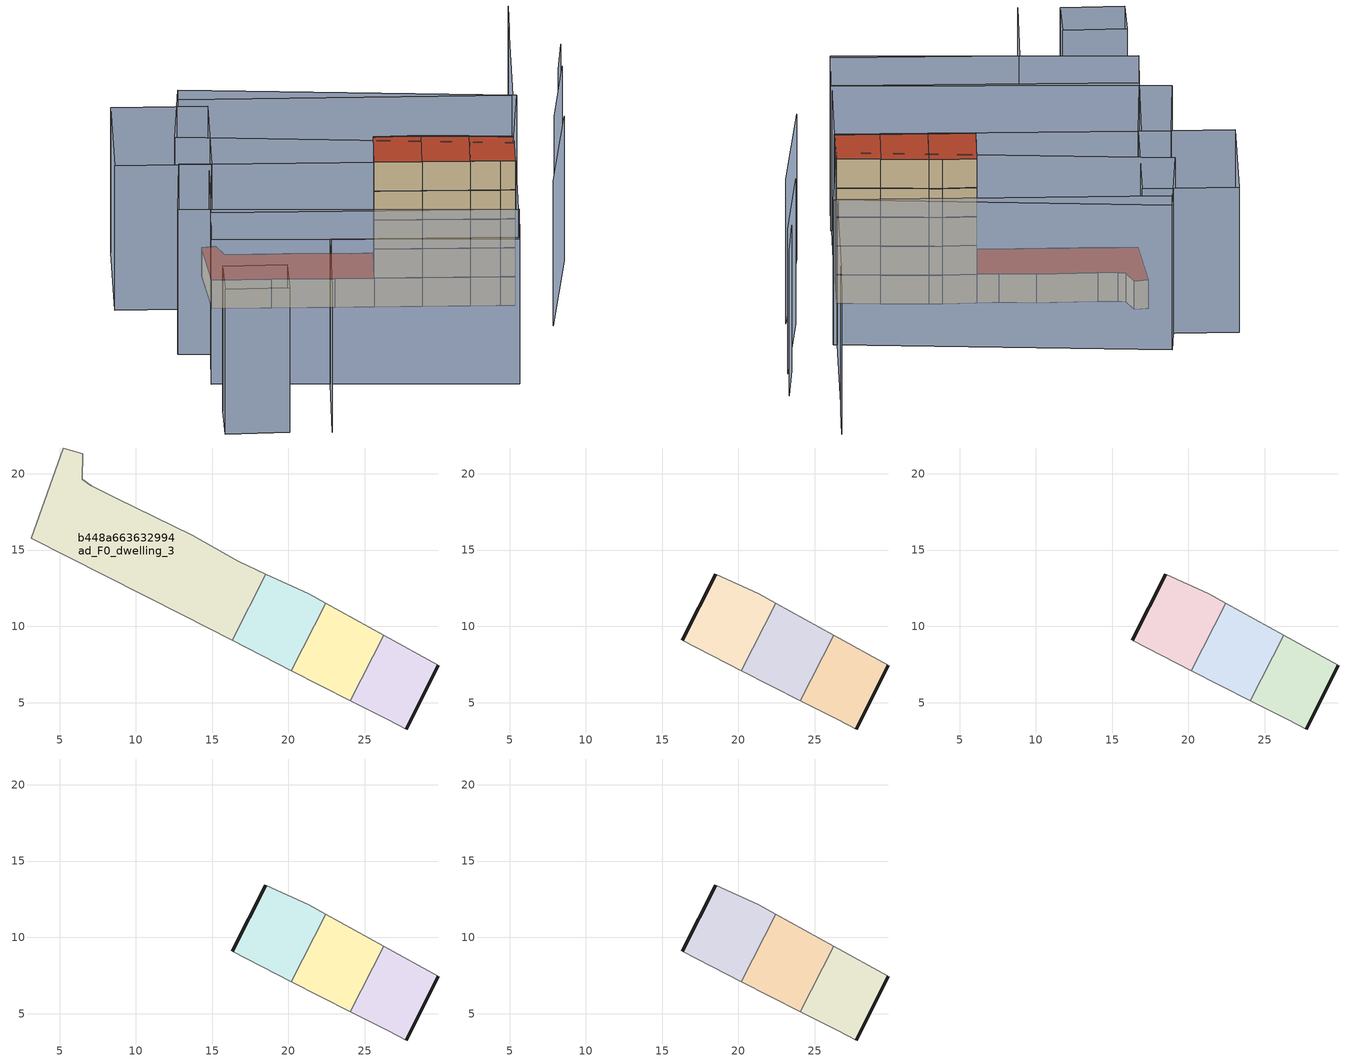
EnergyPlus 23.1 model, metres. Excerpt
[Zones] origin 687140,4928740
b448a663632994ad_F0_dwelling_0
 floor ground (EU_floor_Construction): 27.72,3.27 29.82,7.45 26.26,9.42 24.06,5.12 26.53,3.86 z0
 wall outside (EU_wall_Construction): 29.82,7.45 27.72,3.27 z0:3
 wall adiabatic (EU_wall_Construction): 26.26,9.42 29.82,7.45 / 27.72,3.27 26.53,3.86 24.06,5.12 z0:3
 wall to b448a663632994ad_F0_dwelling_1 (EU_wall_Construction): 24.06,5.12 26.25,9.42 z0:3
b448a663632994ad_F0_dwelling_1
 floor ground (EU_floor_Construction): 24.06,5.12 26.26,9.42 22.45,11.51 20.19,7.09 z0
 wall adiabatic (EU_wall_Construction): 22.45,11.51 26.26,9.42 / 24.06,5.12 20.19,7.09 z0:3
 wall to b448a663632994ad_F0_dwelling_2 (EU_wall_Construction): 20.19,7.09 22.45,11.51 z0:3
b448a663632994ad_F0_dwelling_2
 floor ground (EU_floor_Construction): 20.19,7.09 22.45,11.51 21.34,12.12 18.53,13.42 16.31,9.07 z0
 wall adiabatic (EU_wall_Construction): 20.19,7.09 16.31,9.07 / 18.53,13.42 21.34,12.12 22.45,11.51 z0:3
 wall to b448a663632994ad_F0_dwelling_3 (EU_wall_Construction): 16.31,9.07 18.53,13.42 z0:3
b448a663632994ad_F0_dwelling_3
 floor ground (EU_floor_Construction): 16.31,9.07 18.53,13.42 16.7,14.26 13.69,15.98 8.7,18.39 7.08,19.22 6.48,19.64 6.51,21.29 5.25,21.68 3.14,15.78 8,13.3 13.09,10.71 z0
 wall adiabatic (EU_wall_Construction): 16.31,9.07 13.09,10.71 8,13.3 3.14,15.78 5.25,21.68 6.51,21.29 6.48,19.64 7.08,19.22 8.7,18.39 13.69,15.98 16.7,14.26 18.53,13.42 z0:3
 roof outside (EU_roof_Construction): 13.69,15.98 16.7,14.26 18.53,13.42 16.31,9.07 13.09,10.71 8,13.3 3.14,15.78 5.25,21.68 6.51,21.29 6.48,19.64 7.08,19.22 8.7,18.39 z3
b448a663632994ad_F1_dwelling_0
 floor to b448a663632994ad_F0_dwelling_0 (EU_floor_Construction): 27.72,3.27 29.82,7.45 26.25,9.42 24.06,5.12 26.53,3.86 z3
 wall outside (EU_wall_Construction): 29.82,7.45 27.72,3.27 z3:6
 wall adiabatic (EU_wall_Construction): 26.26,9.42 29.82,7.45 / 27.72,3.27 26.53,3.86 24.06,5.12 z3:6
 wall to b448a663632994ad_F1_dwelling_1 (EU_wall_Construction): 24.06,5.12 26.25,9.42 z3:6
b448a663632994ad_F1_dwelling_1
 floor to b448a663632994ad_F0_dwelling_1 (EU_floor_Construction): 24.06,5.12 26.25,9.42 22.45,11.51 20.19,7.09 z3
 wall adiabatic (EU_wall_Construction): 22.45,11.51 26.26,9.42 / 24.06,5.12 20.19,7.09 z3:6
 wall to b448a663632994ad_F1_dwelling_2 (EU_wall_Construction): 20.19,7.09 22.45,11.51 z3:6
b448a663632994ad_F1_dwelling_2
 floor to b448a663632994ad_F0_dwelling_2 (EU_floor_Construction): 20.19,7.09 22.45,11.51 21.34,12.12 18.53,13.42 16.31,9.07 z3
 wall outside (EU_wall_Construction): 16.31,9.07 18.53,13.42 z3:6
 wall adiabatic (EU_wall_Construction): 20.19,7.09 16.31,9.07 / 18.53,13.42 21.34,12.12 22.45,11.51 z3:6
b448a663632994ad_F2_dwelling_0
 floor to b448a663632994ad_F1_dwelling_0 (EU_floor_Construction): 27.72,3.27 29.82,7.45 26.25,9.42 24.06,5.12 26.53,3.86 z6
 wall outside (EU_wall_Construction): 29.82,7.45 27.72,3.27 z6:9
 wall adiabatic (EU_wall_Construction): 26.26,9.42 29.82,7.45 / 27.72,3.27 26.53,3.86 24.06,5.12 z6:9
 wall to b448a663632994ad_F2_dwelling_1 (EU_wall_Construction): 24.06,5.12 26.25,9.42 z6:9
b448a663632994ad_F2_dwelling_1
 floor to b448a663632994ad_F1_dwelling_1 (EU_floor_Construction): 24.06,5.12 26.25,9.42 22.45,11.51 20.19,7.09 z6
 wall adiabatic (EU_wall_Construction): 22.45,11.51 26.26,9.42 / 24.06,5.12 20.19,7.09 z6:9
 wall to b448a663632994ad_F2_dwelling_2 (EU_wall_Construction): 20.19,7.09 22.45,11.51 z6:9
b448a663632994ad_F2_dwelling_2
 floor to b448a663632994ad_F1_dwelling_2 (EU_floor_Construction): 20.19,7.09 22.45,11.51 21.34,12.12 18.53,13.42 16.31,9.07 z6
 wall outside (EU_wall_Construction): 16.31,9.07 18.53,13.42 z6:9
 wall adiabatic (EU_wall_Construction): 20.19,7.09 16.31,9.07 / 18.53,13.42 21.34,12.12 22.45,11.51 z6:9
b448a663632994ad_F3_dwelling_0
 floor to b448a663632994ad_F2_dwelling_0 (EU_floor_Construction): 27.72,3.27 29.82,7.45 26.25,9.42 24.06,5.12 26.53,3.86 z9
 wall outside (EU_wall_Construction): 29.82,7.45 27.72,3.27 z9:12
 wall adiabatic (EU_wall_Construction): 26.26,9.42 29.82,7.45 / 27.72,3.27 26.53,3.86 24.06,5.12 z9:12
 wall to b448a663632994ad_F3_dwelling_1 (EU_wall_Construction): 24.06,5.12 26.25,9.42 z9:12
b448a663632994ad_F3_dwelling_1
 floor to b448a663632994ad_F2_dwelling_1 (EU_floor_Construction): 24.06,5.12 26.25,9.42 22.45,11.51 20.19,7.09 z9
 wall adiabatic (EU_wall_Construction): 22.45,11.51 26.26,9.42 / 24.06,5.12 20.19,7.09 z9:12
 wall to b448a663632994ad_F3_dwelling_2 (EU_wall_Construction): 20.19,7.09 22.45,11.51 z9:12
b448a663632994ad_F3_dwelling_2
 floor to b448a663632994ad_F2_dwelling_2 (EU_floor_Construction): 20.19,7.09 22.45,11.51 21.34,12.12 18.53,13.42 16.31,9.07 z9
 wall outside (EU_wall_Construction): 16.31,9.07 18.53,13.42 z9:12
 wall adiabatic (EU_wall_Construction): 20.19,7.09 16.31,9.07 / 18.53,13.42 21.34,12.12 22.45,11.51 z9:12
b448a663632994ad_F4_dwelling_0
 floor to b448a663632994ad_F3_dwelling_0 (EU_floor_Construction): 27.72,3.27 29.82,7.45 26.25,9.42 24.06,5.12 26.53,3.86 z12
 wall outside (EU_wall_Construction): 29.82,7.45 27.72,3.27 z12:15
 wall adiabatic (EU_wall_Construction): 26.26,9.42 29.82,7.45 / 27.72,3.27 26.53,3.86 24.06,5.12 z12:15
 wall to b448a663632994ad_F4_dwelling_1 (EU_wall_Construction): 24.06,5.12 26.25,9.42 z12:15
 roof outside (EU_roof_Construction): 29.82,7.45 27.72,3.27 26.53,3.86 24.06,5.12 26.26,9.42 z15
b448a663632994ad_F4_dwelling_1
 floor to b448a663632994ad_F3_dwelling_1 (EU_floor_Construction): 24.06,5.12 26.25,9.42 22.45,11.51 20.19,7.09 z12
 wall adiabatic (EU_wall_Construction): 22.45,11.51 26.26,9.42 / 24.06,5.12 20.19,7.09 z12:15
 wall to b448a663632994ad_F4_dwelling_2 (EU_wall_Construction): 20.19,7.09 22.45,11.51 z12:15
 roof outside (EU_roof_Construction): 26.26,9.42 24.06,5.12 20.19,7.09 22.45,11.51 z15
b448a663632994ad_F4_dwelling_2
 floor to b448a663632994ad_F3_dwelling_2 (EU_floor_Construction): 20.19,7.09 22.45,11.51 21.34,12.12 18.53,13.42 16.31,9.07 z12
 wall outside (EU_wall_Construction): 16.31,9.07 18.53,13.42 z12:15
 wall adiabatic (EU_wall_Construction): 20.19,7.09 16.31,9.07 / 18.53,13.42 21.34,12.12 22.45,11.51 z12:15
 roof outside (EU_roof_Construction): 21.34,12.12 22.45,11.51 20.19,7.09 16.31,9.07 18.53,13.42 z15
shading: 1.74,-9.92 5.9,-1.79 / 5.9,-1.79 21.23,-9.62 / 28.95,-1.69 35.65,8.63 / 34.81,9.01 39.95,17.01 / 39.29,16.56 41.77,20.71 / 39.09,25.65 33.38,14.29 / 33.38,14.29 6.21,27.96 / 40.98,29.32 39.03,25.46 / -5.1,-1.68 0.19,-4.17 / 0.19,-4.17 -1.64,-8.07 / -1.64,-8.07 -6.93,-5.58 / -6.93,-5.58 -5.1,-1.68 / 3.14,15.78 -1.02,8.23 / -1.02,8.23 -3.64,9.68 / -3.64,9.68 0.52,17.23 / 0.52,17.23 3.14,15.78 / -1.02,8.23 23.73,-4.89 / 23.73,-4.89 21.1,-9.85 / 21.1,-9.85 -3.65,3.27 / -3.65,3.27 -1.02,8.23 / 2.89,15.91 27.77,3.25 / 27.77,3.25 23.63,-4.89 / 23.63,-4.89 -1.25,7.78 / -1.25,7.78 2.89,15.91 / 7.05,29.56 33.68,14.1 / 33.68,14.1 29.21,6.39 / 29.21,6.39 2.57,21.84 / 2.57,21.84 7.05,29.56 / -4.76,19.7 0.08,29.47 / 0.08,29.47 7.99,25.55 / 7.99,25.55 3.14,15.78 / 3.14,15.78 -4.76,19.7 z0:15
[Building]
EU S2 Campaign: North Axis=0; Terrain=City; Solar Distribution=FullExterior
[Site:Location]
Bologna: Latitude=44.5; Longitude=11.25; Time Zone=1; Elevation=37
[SizingPeriod:WeatherFileDays]
AnnualSizingPeriod: Begin Month=1; Begin Day of Month=1; End Month=12; End Day of Month=31; Day of Week for Start Day=Monday; Use Weather File Daylight Saving Period=No; Use Weather File Rain and Snow Indicators=No
[MATERIAL]
EU_InternalMass_Material: Roughness=MediumRough; Thickness=0.1; Conductivity=1; Density=1800; Specific Heat=900; Thermal Absorptance=0.9; Solar Absorptance=0.7; Visible Absorptance=0.7
[MATERIAL:NOMASS] Roughness=MediumRough; Thermal Absorptance=0.9; Solar Absorptance=0.7; Visible Absorptance=0.7
Name | Thermal Resistance
EU_wall_NoMass | 0.905828
EU_roof_NoMass | 0.37593
EU_floor_NoMass | 0.67114
[CONSTRUCTION]
EU_wall_Construction: EU_wall_NoMass
EU_roof_Construction: EU_roof_NoMass
EU_floor_Construction: EU_floor_NoMass
EU_InternalMass_Construction: EU_InternalMass_Material
[ZONE] Type=1; Multiplier=1; Ceiling Height=autocalculate; Floor Area=autocalculate; Part of Total Floor Area=Yes
Name | Volume
b448a663632994ad_F0_dwelling_0 | 58.2869
b448a663632994ad_F1_dwelling_0; b448a663632994ad_F2_dwelling_0; b448a663632994ad_F3_dwelling_0; b448a663632994ad_F4_dwelling_0 | 58.2861
b448a663632994ad_F0_dwelling_1; b448a663632994ad_F1_dwelling_1; b448a663632994ad_F2_dwelling_1; b448a663632994ad_F3_dwelling_1; b448a663632994ad_F4_dwelling_1 | 63.7266
b448a663632994ad_F0_dwelling_2 | 64.8289
b448a663632994ad_F1_dwelling_2; b448a663632994ad_F2_dwelling_2; b448a663632994ad_F3_dwelling_2; b448a663632994ad_F4_dwelling_2 | 64.8296
b448a663632994ad_F0_dwelling_3 | 228.24
[INTERNALMASS] Construction=EU_InternalMass_Construction
Name | Zone or ZoneList | Surface Area
b448a663632994ad_F0_dwelling_0_EU_InternalMass | b448a663632994ad_F0_dwelling_0 | 19.429
b448a663632994ad_F0_dwelling_1_EU_InternalMass | b448a663632994ad_F0_dwelling_1 | 21.2422
b448a663632994ad_F0_dwelling_2_EU_InternalMass | b448a663632994ad_F0_dwelling_2 | 21.6099
b448a663632994ad_F0_dwelling_3_EU_InternalMass | b448a663632994ad_F0_dwelling_3 | 76.0795
b448a663632994ad_F1_dwelling_0_EU_InternalMass | b448a663632994ad_F1_dwelling_0 | 46.0512
b448a663632994ad_F1_dwelling_1_EU_InternalMass | b448a663632994ad_F1_dwelling_1 | 46.1544
b448a663632994ad_F1_dwelling_2_EU_InternalMass | b448a663632994ad_F1_dwelling_2 | 46.1574
b448a663632994ad_F2_dwelling_0_EU_InternalMass | b448a663632994ad_F2_dwelling_0 | 46.0512
b448a663632994ad_F2_dwelling_1_EU_InternalMass | b448a663632994ad_F2_dwelling_1 | 46.1544
b448a663632994ad_F2_dwelling_2_EU_InternalMass | b448a663632994ad_F2_dwelling_2 | 46.1574
b448a663632994ad_F3_dwelling_0_EU_InternalMass | b448a663632994ad_F3_dwelling_0 | 46.0512
b448a663632994ad_F3_dwelling_1_EU_InternalMass | b448a663632994ad_F3_dwelling_1 | 46.1544
b448a663632994ad_F3_dwelling_2_EU_InternalMass | b448a663632994ad_F3_dwelling_2 | 46.1574
b448a663632994ad_F4_dwelling_0_EU_InternalMass | b448a663632994ad_F4_dwelling_0 | 46.0512
b448a663632994ad_F4_dwelling_1_EU_InternalMass | b448a663632994ad_F4_dwelling_1 | 46.1544
b448a663632994ad_F4_dwelling_2_EU_InternalMass | b448a663632994ad_F4_dwelling_2 | 46.1574
[OTHEREQUIPMENT] Fuel Type=Electricity; Design Level Calculation Method=Watts/Area; Power per Zone Floor Area=1; Fraction Latent=0; Fraction Radiant=0; Fraction Lost=0; Carbon Dioxide Generation Rate=0; EndUse Subcategory=EU_Step8_InternalGains
Name | Zone or ZoneList or Space or SpaceList | Schedule
EU_Step8_InternalGain_b448a663632994ad_F0_dwelling_0_f000 | b448a663632994ad_F0_dwelling_0 | EU_Step8_GainSchedule_b448a663632994ad_F0_dwelling_0_f000
EU_Step8_InternalGain_b448a663632994ad_F0_dwelling_1_f000 | b448a663632994ad_F0_dwelling_1 | EU_Step8_GainSchedule_b448a663632994ad_F0_dwelling_1_f000
EU_Step8_InternalGain_b448a663632994ad_F0_dwelling_2_f000 | b448a663632994ad_F0_dwelling_2 | EU_Step8_GainSchedule_b448a663632994ad_F0_dwelling_2_f000
EU_Step8_InternalGain_b448a663632994ad_F0_dwelling_3_f000 | b448a663632994ad_F0_dwelling_3 | EU_Step8_GainSchedule_b448a663632994ad_F0_dwelling_3_f000
EU_Step8_InternalGain_b448a663632994ad_F1_dwelling_0_f000 | b448a663632994ad_F1_dwelling_0 | EU_Step8_GainSchedule_b448a663632994ad_F1_dwelling_0_f000
EU_Step8_InternalGain_b448a663632994ad_F1_dwelling_1_f000 | b448a663632994ad_F1_dwelling_1 | EU_Step8_GainSchedule_b448a663632994ad_F1_dwelling_1_f000
EU_Step8_InternalGain_b448a663632994ad_F1_dwelling_2_f000 | b448a663632994ad_F1_dwelling_2 | EU_Step8_GainSchedule_b448a663632994ad_F1_dwelling_2_f000
EU_Step8_InternalGain_b448a663632994ad_F2_dwelling_0_f000 | b448a663632994ad_F2_dwelling_0 | EU_Step8_GainSchedule_b448a663632994ad_F2_dwelling_0_f000
EU_Step8_InternalGain_b448a663632994ad_F2_dwelling_1_f000 | b448a663632994ad_F2_dwelling_1 | EU_Step8_GainSchedule_b448a663632994ad_F2_dwelling_1_f000
EU_Step8_InternalGain_b448a663632994ad_F2_dwelling_2_f000 | b448a663632994ad_F2_dwelling_2 | EU_Step8_GainSchedule_b448a663632994ad_F2_dwelling_2_f000
EU_Step8_InternalGain_b448a663632994ad_F3_dwelling_0_f000 | b448a663632994ad_F3_dwelling_0 | EU_Step8_GainSchedule_b448a663632994ad_F3_dwelling_0_f000
EU_Step8_InternalGain_b448a663632994ad_F3_dwelling_1_f000 | b448a663632994ad_F3_dwelling_1 | EU_Step8_GainSchedule_b448a663632994ad_F3_dwelling_1_f000
EU_Step8_InternalGain_b448a663632994ad_F3_dwelling_2_f000 | b448a663632994ad_F3_dwelling_2 | EU_Step8_GainSchedule_b448a663632994ad_F3_dwelling_2_f000
EU_Step8_InternalGain_b448a663632994ad_F4_dwelling_0_f000 | b448a663632994ad_F4_dwelling_0 | EU_Step8_GainSchedule_b448a663632994ad_F4_dwelling_0_f000
EU_Step8_InternalGain_b448a663632994ad_F4_dwelling_1_f000 | b448a663632994ad_F4_dwelling_1 | EU_Step8_GainSchedule_b448a663632994ad_F4_dwelling_1_f000
EU_Step8_InternalGain_b448a663632994ad_F4_dwelling_2_f000 | b448a663632994ad_F4_dwelling_2 | EU_Step8_GainSchedule_b448a663632994ad_F4_dwelling_2_f000
[ZONEVENTILATION:DESIGNFLOWRATE] Schedule=EU_AlwaysOn; Design Flow Rate Calculation Method=AirChanges/Hour; Air Changes per Hour=0.73129; Ventilation Type=Natural; Fan Pressure Rise=0; Fan Total Efficiency=1; Constant Term Coefficient=1; Temperature Term Coefficient=0; Velocity Term Coefficient=0; Velocity Squared Term Coefficient=0; Minimum Indoor Temperature=-100; Maximum Indoor Temperature=100; Delta Temperature=-100; Minimum Outdoor Temperature=-100; Maximum Outdoor Temperature=100; Maximum Wind Speed=40
Name | Zone or ZoneList or Space or SpaceList
EU_ConstantAir_b448a663632994ad_F0_dwelling_0 | b448a663632994ad_F0_dwelling_0
EU_ConstantAir_b448a663632994ad_F0_dwelling_1 | b448a663632994ad_F0_dwelling_1
EU_ConstantAir_b448a663632994ad_F0_dwelling_2 | b448a663632994ad_F0_dwelling_2
EU_ConstantAir_b448a663632994ad_F0_dwelling_3 | b448a663632994ad_F0_dwelling_3
EU_ConstantAir_b448a663632994ad_F1_dwelling_0 | b448a663632994ad_F1_dwelling_0
EU_ConstantAir_b448a663632994ad_F1_dwelling_1 | b448a663632994ad_F1_dwelling_1
EU_ConstantAir_b448a663632994ad_F1_dwelling_2 | b448a663632994ad_F1_dwelling_2
EU_ConstantAir_b448a663632994ad_F2_dwelling_0 | b448a663632994ad_F2_dwelling_0
EU_ConstantAir_b448a663632994ad_F2_dwelling_1 | b448a663632994ad_F2_dwelling_1
EU_ConstantAir_b448a663632994ad_F2_dwelling_2 | b448a663632994ad_F2_dwelling_2
EU_ConstantAir_b448a663632994ad_F3_dwelling_0 | b448a663632994ad_F3_dwelling_0
EU_ConstantAir_b448a663632994ad_F3_dwelling_1 | b448a663632994ad_F3_dwelling_1
EU_ConstantAir_b448a663632994ad_F3_dwelling_2 | b448a663632994ad_F3_dwelling_2
EU_ConstantAir_b448a663632994ad_F4_dwelling_0 | b448a663632994ad_F4_dwelling_0
EU_ConstantAir_b448a663632994ad_F4_dwelling_1 | b448a663632994ad_F4_dwelling_1
EU_ConstantAir_b448a663632994ad_F4_dwelling_2 | b448a663632994ad_F4_dwelling_2
[HVACTEMPLATE:THERMOSTAT] Constant Heating Setpoint=20; Constant Cooling Setpoint=50
EU_HeatOnly_b448a663632994ad_F0_dwelling_0; EU_HeatOnly_b448a663632994ad_F0_dwelling_1; EU_HeatOnly_b448a663632994ad_F0_dwelling_2; EU_HeatOnly_b448a663632994ad_F0_dwelling_3; EU_HeatOnly_b448a663632994ad_F1_dwelling_0; EU_HeatOnly_b448a663632994ad_F1_dwelling_1; EU_HeatOnly_b448a663632994ad_F1_dwelling_2; EU_HeatOnly_b448a663632994ad_F2_dwelling_0; EU_HeatOnly_b448a663632994ad_F2_dwelling_1; EU_HeatOnly_b448a663632994ad_F2_dwelling_2; EU_HeatOnly_b448a663632994ad_F3_dwelling_0; EU_HeatOnly_b448a663632994ad_F3_dwelling_1; EU_HeatOnly_b448a663632994ad_F3_dwelling_2; EU_HeatOnly_b448a663632994ad_F4_dwelling_0; EU_HeatOnly_b448a663632994ad_F4_dwelling_1; EU_HeatOnly_b448a663632994ad_F4_dwelling_2
[HVACTEMPLATE:ZONE:IDEALLOADSAIRSYSTEM] System Availability Schedule=EU_AlwaysOn; Maximum Heating Supply Air Temperature=50; Minimum Cooling Supply Air Temperature=13; Maximum Heating Supply Air Humidity Ratio=0.0156; Minimum Cooling Supply Air Humidity Ratio=0.0077; Heating Limit=NoLimit; Cooling Limit=NoLimit; Heating Availability Schedule=EU_AlwaysOn; Cooling Availability Schedule=EU_CoolingOff; Dehumidification Control Type=ConstantSensibleHeatRatio; Cooling Sensible Heat Ratio=0.7; Dehumidification Setpoint=60; Humidification Control Type=None; Humidification Setpoint=30; Outdoor Air Method=None; Outdoor Air Flow Rate per Person=0.00944; Outdoor Air Flow Rate per Zone Floor Area=0; Outdoor Air Flow Rate per Zone=0; Demand Controlled Ventilation Type=None; Outdoor Air Economizer Type=NoEconomizer; Heat Recovery Type=None; Sensible Heat Recovery Effectiveness=0.7; Latent Heat Recovery Effectiveness=0.65
Name | Template Thermostat
b448a663632994ad_F0_dwelling_0 | EU_HeatOnly_b448a663632994ad_F0_dwelling_0
b448a663632994ad_F0_dwelling_1 | EU_HeatOnly_b448a663632994ad_F0_dwelling_1
b448a663632994ad_F0_dwelling_2 | EU_HeatOnly_b448a663632994ad_F0_dwelling_2
b448a663632994ad_F0_dwelling_3 | EU_HeatOnly_b448a663632994ad_F0_dwelling_3
b448a663632994ad_F1_dwelling_0 | EU_HeatOnly_b448a663632994ad_F1_dwelling_0
b448a663632994ad_F1_dwelling_1 | EU_HeatOnly_b448a663632994ad_F1_dwelling_1
b448a663632994ad_F1_dwelling_2 | EU_HeatOnly_b448a663632994ad_F1_dwelling_2
b448a663632994ad_F2_dwelling_0 | EU_HeatOnly_b448a663632994ad_F2_dwelling_0
b448a663632994ad_F2_dwelling_1 | EU_HeatOnly_b448a663632994ad_F2_dwelling_1
b448a663632994ad_F2_dwelling_2 | EU_HeatOnly_b448a663632994ad_F2_dwelling_2
b448a663632994ad_F3_dwelling_0 | EU_HeatOnly_b448a663632994ad_F3_dwelling_0
b448a663632994ad_F3_dwelling_1 | EU_HeatOnly_b448a663632994ad_F3_dwelling_1
b448a663632994ad_F3_dwelling_2 | EU_HeatOnly_b448a663632994ad_F3_dwelling_2
b448a663632994ad_F4_dwelling_0 | EU_HeatOnly_b448a663632994ad_F4_dwelling_0
b448a663632994ad_F4_dwelling_1 | EU_HeatOnly_b448a663632994ad_F4_dwelling_1
b448a663632994ad_F4_dwelling_2 | EU_HeatOnly_b448a663632994ad_F4_dwelling_2
[SIZING:ZONE] Zone Cooling Design Supply Air Temperature Input Method=SupplyAirTemperature; Zone Cooling Design Supply Air Temperature=13; Zone Heating Design Supply Air Temperature Input Method=SupplyAirTemperature; Zone Heating Design Supply Air Temperature=50; Zone Cooling Design Supply Air Humidity Ratio=0.008; Zone Heating Design Supply Air Humidity Ratio=0.008; Cooling Design Air Flow Method=DesignDay; Cooling Design Air Flow Rate=0; Cooling Minimum Air Flow per Zone Floor Area=0.000762; Cooling Minimum Air Flow=0; Cooling Minimum Air Flow Fraction=0.2; Heating Design Air Flow Method=DesignDay; Heating Design Air Flow Rate=0; Heating Maximum Air Flow per Zone Floor Area=0.002032; Heating Maximum Air Flow=0.141576; Heating Maximum Air Flow Fraction=0.3; Account for Dedicated Outdoor Air System=No; Dedicated Outdoor Air System Control Strategy=NeutralSupplyAir; Dedicated Outdoor Air Low Setpoint Temperature for Design=autosize; Dedicated Outdoor Air High Setpoint Temperature for Design=autosize; Zone Load Sizing Method=Sensible Load Only No Latent Load; Zone Latent Cooling Design Supply Air Humidity Ratio Input Method=HumidityRatioDifference; Zone Cooling Design Supply Air Humidity Ratio Difference=0.005; Zone Latent Heating Design Supply Air Humidity Ratio Input Method=HumidityRatioDifference; Zone Humidification Design Supply Air Humidity Ratio Difference=0.005
b448a663632994ad_F0_dwelling_0; b448a663632994ad_F0_dwelling_1; b448a663632994ad_F0_dwelling_2; b448a663632994ad_F0_dwelling_3; b448a663632994ad_F1_dwelling_0; b448a663632994ad_F1_dwelling_1; b448a663632994ad_F1_dwelling_2; b448a663632994ad_F2_dwelling_0; b448a663632994ad_F2_dwelling_1; b448a663632994ad_F2_dwelling_2; b448a663632994ad_F3_dwelling_0; b448a663632994ad_F3_dwelling_1; b448a663632994ad_F3_dwelling_2; b448a663632994ad_F4_dwelling_0; b448a663632994ad_F4_dwelling_1; b448a663632994ad_F4_dwelling_2
[SCHEDULE:CONSTANT]
Name | Hourly Value
EU_AlwaysOn | 1
EU_CoolingOff | 0
[SCHEDULE:FILE] Column Number=1; Rows to Skip at Top=0; Number of Hours of Data=8760; Column Separator=Comma; Interpolate to Timestep=No; Minutes per Item=60; Adjust Schedule for Daylight Savings=Yes
Name | File
EU_Step8_GainSchedule_b448a663632994ad_F0_dwelling_0_f000 | ../../schedules/b448a663632994ad/b448a663632994ad_F0_dwelling_0_f000_gain.csv
EU_Step8_GainSchedule_b448a663632994ad_F0_dwelling_1_f000 | ../../schedules/b448a663632994ad/b448a663632994ad_F0_dwelling_1_f000_gain.csv
EU_Step8_GainSchedule_b448a663632994ad_F0_dwelling_2_f000 | ../../schedules/b448a663632994ad/b448a663632994ad_F0_dwelling_2_f000_gain.csv
EU_Step8_GainSchedule_b448a663632994ad_F0_dwelling_3_f000 | ../../schedules/b448a663632994ad/b448a663632994ad_F0_dwelling_3_f000_gain.csv
EU_Step8_GainSchedule_b448a663632994ad_F1_dwelling_0_f000 | ../../schedules/b448a663632994ad/b448a663632994ad_F1_dwelling_0_f000_gain.csv
EU_Step8_GainSchedule_b448a663632994ad_F1_dwelling_1_f000 | ../../schedules/b448a663632994ad/b448a663632994ad_F1_dwelling_1_f000_gain.csv
EU_Step8_GainSchedule_b448a663632994ad_F1_dwelling_2_f000 | ../../schedules/b448a663632994ad/b448a663632994ad_F1_dwelling_2_f000_gain.csv
EU_Step8_GainSchedule_b448a663632994ad_F2_dwelling_0_f000 | ../../schedules/b448a663632994ad/b448a663632994ad_F2_dwelling_0_f000_gain.csv
EU_Step8_GainSchedule_b448a663632994ad_F2_dwelling_1_f000 | ../../schedules/b448a663632994ad/b448a663632994ad_F2_dwelling_1_f000_gain.csv
EU_Step8_GainSchedule_b448a663632994ad_F2_dwelling_2_f000 | ../../schedules/b448a663632994ad/b448a663632994ad_F2_dwelling_2_f000_gain.csv
EU_Step8_GainSchedule_b448a663632994ad_F3_dwelling_0_f000 | ../../schedules/b448a663632994ad/b448a663632994ad_F3_dwelling_0_f000_gain.csv
EU_Step8_GainSchedule_b448a663632994ad_F3_dwelling_1_f000 | ../../schedules/b448a663632994ad/b448a663632994ad_F3_dwelling_1_f000_gain.csv
EU_Step8_GainSchedule_b448a663632994ad_F3_dwelling_2_f000 | ../../schedules/b448a663632994ad/b448a663632994ad_F3_dwelling_2_f000_gain.csv
EU_Step8_GainSchedule_b448a663632994ad_F4_dwelling_0_f000 | ../../schedules/b448a663632994ad/b448a663632994ad_F4_dwelling_0_f000_gain.csv
EU_Step8_GainSchedule_b448a663632994ad_F4_dwelling_1_f000 | ../../schedules/b448a663632994ad/b448a663632994ad_F4_dwelling_1_f000_gain.csv
EU_Step8_GainSchedule_b448a663632994ad_F4_dwelling_2_f000 | ../../schedules/b448a663632994ad/b448a663632994ad_F4_dwelling_2_f000_gain.csv
